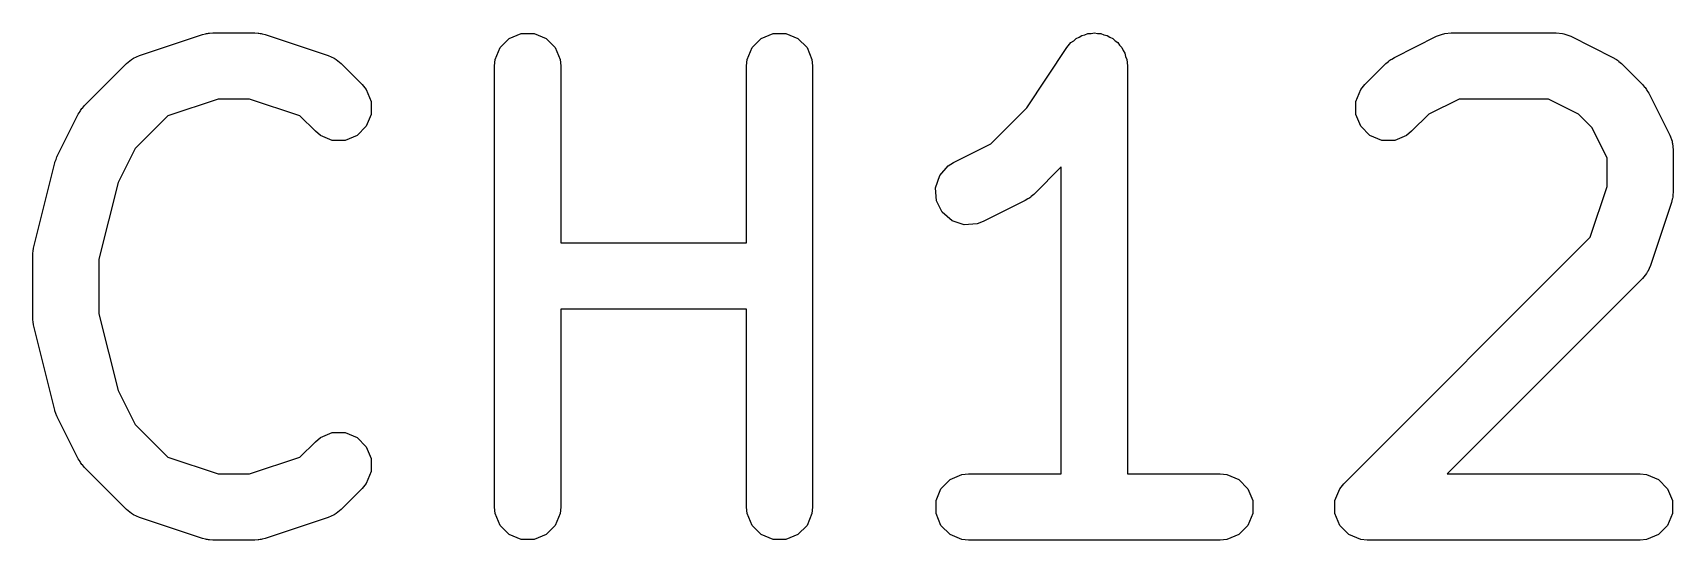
# Model space of a CAD drawing. Extents: x 99 to 216, y -134 to -70.
# Drawn here: x 122.669 to 126.391, y -96.315 to -95.165 of the extents above; entities that cross this region are included whole.
import ezdxf

# ---------------------------------------------------------------- set-up
doc = ezdxf.new("R2010")
doc.units = 0
doc.layers.add('BLACK', color=7, linetype='CONTINUOUS')

msp = doc.modelspace()

# ---------------------------------------------------------------- linework, layer by layer
at = {"layer": 'BLACK', "linetype": 'CONTINUOUS'}
for p, q in [((122.911045, -95.216287), (123.053901, -95.168668)), ((123.053901, -95.168668), (123.061156, -95.167018)), ((123.061156, -95.167018), (123.062987, -95.16626)), ((123.062987, -95.16626), (123.06564, -95.165998)), ((123.06564, -95.165998), (123.068238, -95.165408)), ((123.068238, -95.165408), (123.070212, -95.165548)), ((123.070212, -95.165548), (123.077619, -95.164819)), ((123.077619, -95.164819), (123.172857, -95.164819)), ((123.172857, -95.164819), (123.180262, -95.165548)), ((123.180262, -95.165548), (123.182237, -95.165408)), ((123.182237, -95.165408), (123.184834, -95.165998)), ((123.184834, -95.165998), (123.187489, -95.16626)), ((123.187489, -95.16626), (123.18932, -95.167018)), ((123.18932, -95.167018), (123.196574, -95.168668)), ((123.196574, -95.168668), (123.339431, -95.216287)), ((123.729545, -95.198151), (123.750237, -95.177459)), ((123.750237, -95.177459), (123.777273, -95.16626)), ((123.777273, -95.16626), (123.806537, -95.16626)), ((123.806537, -95.16626), (123.833573, -95.177459)), ((123.833573, -95.177459), (123.854265, -95.198151)), ((124.300973, -95.198151), (124.321665, -95.177459)), ((124.321665, -95.177459), (124.348701, -95.16626)), ((124.348701, -95.16626), (124.377965, -95.16626)), ((124.377965, -95.16626), (124.405001, -95.177459)), ((124.405001, -95.177459), (124.425693, -95.198151)), ((125.01531, -95.198099), (125.024531, -95.186841)), ((125.024531, -95.186841), (125.0307, -95.182709)), ((125.0307, -95.182709), (125.035951, -95.177459)), ((125.035951, -95.177459), (125.04274, -95.174646)), ((125.04274, -95.174646), (125.048846, -95.170558)), ((125.048846, -95.170558), (125.056126, -95.169101)), ((125.056126, -95.169101), (125.062987, -95.16626)), ((125.062987, -95.16626), (125.070335, -95.16626)), ((125.070335, -95.16626), (125.07754, -95.164819)), ((125.07754, -95.164819), (125.084824, -95.16626)), ((125.084824, -95.16626), (125.092251, -95.16626)), ((125.092251, -95.16626), (125.099039, -95.169072)), ((125.099039, -95.169072), (125.106248, -95.170498)), ((125.106248, -95.170498), (125.112427, -95.174617)), ((125.112427, -95.174617), (125.119287, -95.177459)), ((125.119287, -95.177459), (125.12448, -95.182652)), ((125.12448, -95.182652), (125.130597, -95.18673)), ((125.130597, -95.18673), (125.13473, -95.192902)), ((125.13473, -95.192902), (125.139979, -95.198151)), ((125.758364, -95.220356), (125.853602, -95.172737)), ((125.853602, -95.172737), (125.867333, -95.167482)), ((125.867333, -95.167482), (125.870022, -95.16729)), ((125.870022, -95.16729), (125.872511, -95.16626)), ((125.872511, -95.16626), (125.887143, -95.164819)), ((125.887143, -95.164819), (126.125238, -95.164819)), ((126.125238, -95.164819), (126.13987, -95.16626)), ((126.13987, -95.16626), (126.142359, -95.167291)), ((126.142359, -95.167291), (126.145047, -95.167482)), ((126.145047, -95.167482), (126.158779, -95.172737)), ((126.158779, -95.172737), (126.254017, -95.220356)), ((122.881729, -95.234405), (122.893094, -95.225077)), ((122.893094, -95.225077), (122.895584, -95.224045)), ((122.895584, -95.224045), (122.897619, -95.222281)), ((122.897619, -95.222281), (122.911045, -95.216287)), ((123.339431, -95.216287), (123.352856, -95.222281)), ((123.352856, -95.222281), (123.354891, -95.224046)), ((123.354891, -95.224046), (123.357382, -95.225078)), ((123.357382, -95.225078), (123.368747, -95.234405)), ((123.716905, -95.239819), (123.718346, -95.225187)), ((123.718346, -95.225187), (123.729545, -95.198151)), ((123.854265, -95.198151), (123.865464, -95.225187)), ((123.865464, -95.225187), (123.866905, -95.239819)), ((124.288333, -95.239819), (124.289774, -95.225187)), ((124.289774, -95.225187), (124.300973, -95.198151)), ((124.425693, -95.198151), (124.436892, -95.225187)), ((124.436892, -95.225187), (124.438333, -95.239819)), ((124.924095, -95.334896), (125.015215, -95.198216)), ((125.015215, -95.198216), (125.015249, -95.198173)), ((125.015249, -95.198173), (125.015259, -95.198151)), ((125.015259, -95.198151), (125.01531, -95.198099)), ((125.139979, -95.198151), (125.14279, -95.204938)), ((125.14279, -95.204938), (125.14688, -95.211045)), ((125.14688, -95.211045), (125.148336, -95.218326)), ((125.148336, -95.218326), (125.151178, -95.225187)), ((125.151178, -95.225187), (125.152603, -95.239663)), ((125.738872, -95.234405), (125.744621, -95.229686)), ((125.744621, -95.229686), (125.745921, -95.228188)), ((125.745921, -95.228188), (125.74818, -95.226766)), ((125.74818, -95.226766), (125.750237, -95.225078)), ((125.750237, -95.225078), (125.752064, -95.22432)), ((125.752064, -95.22432), (125.758364, -95.220356)), ((126.254017, -95.220356), (126.260316, -95.22432)), ((126.260316, -95.22432), (126.262144, -95.225078)), ((126.262144, -95.225078), (126.2642, -95.226766)), ((126.2642, -95.226766), (126.26646, -95.228188)), ((126.26646, -95.228188), (126.267759, -95.229686)), ((126.267759, -95.229686), (126.273509, -95.234405)), ((122.786491, -95.329643), (122.881729, -95.234405)), ((123.368747, -95.234405), (123.416366, -95.282024)), ((123.716905, -96.239819), (123.716905, -95.239819)), ((123.866905, -95.239819), (123.866905, -95.641009)), ((124.288333, -95.641009), (124.288333, -95.239819)), ((124.438333, -95.239819), (124.438333, -96.239819)), ((125.152603, -95.239663), (125.152619, -95.23974)), ((125.152619, -95.23974), (125.152613, -95.239766)), ((125.152613, -95.239766), (125.152619, -95.239819)), ((125.152619, -95.239819), (125.152619, -96.164819)), ((125.691253, -95.282024), (125.738872, -95.234405)), ((126.273509, -95.234405), (126.321128, -95.282024)), ((123.416366, -95.282024), (123.425693, -95.293389)), ((123.425693, -95.293389), (123.436892, -95.320425)), ((125.670727, -95.320426), (125.681926, -95.293389)), ((125.681926, -95.293389), (125.691253, -95.282024)), ((126.321128, -95.282024), (126.325846, -95.287773)), ((126.325846, -95.287773), (126.327345, -95.289073)), ((126.327345, -95.289073), (126.328766, -95.291332)), ((126.328766, -95.291332), (126.330455, -95.293389)), ((126.330455, -95.293389), (126.331212, -95.295216)), ((126.331212, -95.295216), (126.335177, -95.301516)), ((126.335177, -95.301516), (126.382796, -95.396754)), ((122.772442, -95.349135), (122.776406, -95.342835)), ((122.776406, -95.342835), (122.777164, -95.341008)), ((122.777164, -95.341008), (122.778852, -95.338951)), ((122.778852, -95.338951), (122.780274, -95.336692)), ((122.780274, -95.336692), (122.781772, -95.335392)), ((122.781772, -95.335392), (122.786491, -95.329643)), ((123.089789, -95.314819), (122.975276, -95.35299)), ((123.160687, -95.314819), (123.089789, -95.314819)), ((123.2752, -95.35299), (123.160687, -95.314819)), ((123.436892, -95.320425), (123.436892, -95.349688)), ((124.842716, -95.416275), (124.924095, -95.334896)), ((125.670727, -95.349688), (125.670727, -95.320426)), ((125.904848, -95.314819), (125.836332, -95.349077)), ((126.107533, -95.314819), (125.904848, -95.314819)), ((126.176049, -95.349077), (126.107533, -95.314819)), ((122.724823, -95.444373), (122.772442, -95.349135)), ((122.975276, -95.35299), (122.901163, -95.427103)), ((123.3103, -95.38809), (123.2752, -95.35299)), ((123.425693, -95.376724), (123.405, -95.397417)), ((123.436892, -95.349688), (123.425693, -95.376724)), ((125.681926, -95.376725), (125.670727, -95.349688)), ((125.702618, -95.397417), (125.681926, -95.376725)), ((125.836332, -95.349077), (125.797319, -95.38809)), ((126.206456, -95.379484), (126.176049, -95.349077)), ((126.240714, -95.448), (126.206456, -95.379484)), ((123.321665, -95.397417), (123.3103, -95.38809)), ((123.348701, -95.408616), (123.321665, -95.397417)), ((123.377964, -95.408616), (123.348701, -95.408616)), ((123.405, -95.397417), (123.377964, -95.408616)), ((124.758364, -95.458451), (124.842716, -95.416275)), ((125.729655, -95.408616), (125.702618, -95.397417)), ((125.758917, -95.408616), (125.729655, -95.408616)), ((125.785954, -95.397417), (125.758917, -95.408616)), ((125.797319, -95.38809), (125.785954, -95.397417)), ((126.382796, -95.396754), (126.388051, -95.410485)), ((126.388051, -95.410485), (126.388242, -95.413174)), ((126.388242, -95.413174), (126.389273, -95.415663)), ((126.389273, -95.415663), (126.390714, -95.430295)), ((122.719568, -95.458105), (122.721905, -95.451997)), ((122.721905, -95.451997), (122.724091, -95.445878)), ((122.724091, -95.445878), (122.724413, -95.445442)), ((122.724413, -95.445442), (122.724823, -95.444373)), ((122.901163, -95.427103), (122.862669, -95.50409)), ((126.240714, -95.513363), (126.240714, -95.448)), ((126.390714, -95.430295), (126.390714, -95.525533)), ((122.671525, -95.6502), (122.719144, -95.459724)), ((122.719144, -95.459724), (122.719529, -95.458644)), ((122.719529, -95.458644), (122.719568, -95.458105)), ((124.717494, -95.516152), (124.726748, -95.488391)), ((124.726748, -95.488391), (124.745921, -95.466283)), ((124.745921, -95.466283), (124.758364, -95.458451)), ((125.002619, -95.468504), (124.940176, -95.530947)), ((125.002619, -96.164819), (125.002619, -95.468504)), ((122.862669, -95.50409), (122.819286, -95.677624)), ((124.719568, -95.545342), (124.717494, -95.516152)), ((126.202542, -95.627876), (126.240714, -95.513363)), ((126.390714, -95.525533), (126.389984, -95.532939)), ((124.732655, -95.571517), (124.719568, -95.545342)), ((124.920684, -95.544996), (124.825446, -95.592615)), ((124.926983, -95.541031), (124.920684, -95.544996)), ((124.928811, -95.540274), (124.926983, -95.541031)), ((124.930867, -95.538585), (124.928811, -95.540274)), ((124.933127, -95.537164), (124.930867, -95.538585)), ((124.934426, -95.535665), (124.933127, -95.537164)), ((124.940176, -95.530947), (124.934426, -95.535665)), ((126.386865, -95.549251), (126.339246, -95.692107)), ((126.388514, -95.541995), (126.386865, -95.549251)), ((126.389273, -95.540165), (126.388514, -95.541995)), ((126.389534, -95.537511), (126.389273, -95.540165)), ((126.390125, -95.534914), (126.389534, -95.537511)), ((126.389984, -95.532939), (126.390125, -95.534914)), ((124.754763, -95.59069), (124.732655, -95.571517)), ((124.782524, -95.599944), (124.754763, -95.59069)), ((124.811714, -95.59787), (124.782524, -95.599944)), ((124.825446, -95.592615), (124.811714, -95.59787)), ((125.643634, -96.186786), (126.202542, -95.627876)), ((122.669286, -95.66839), (122.669537, -95.665836)), ((122.669286, -95.811247), (122.669286, -95.66839)), ((122.669375, -95.664744), (122.670184, -95.65927)), ((122.669537, -95.665836), (122.669375, -95.664744)), ((122.670184, -95.65927), (122.670727, -95.653758)), ((122.670727, -95.653758), (122.671149, -95.652736)), ((122.671149, -95.652736), (122.671525, -95.6502)), ((122.819286, -95.677624), (122.819286, -95.802013)), ((123.866905, -95.641009), (124.288333, -95.641009)), ((126.330456, -95.710058), (126.321128, -95.721423)), ((126.331487, -95.707567), (126.330456, -95.710058)), ((126.333252, -95.705533), (126.331487, -95.707567)), ((126.339246, -95.692107), (126.333252, -95.705533)), ((126.321128, -95.721423), (125.877733, -96.164819)), ((122.669537, -95.8138), (122.669286, -95.811247)), ((122.669375, -95.814893), (122.669537, -95.8138)), ((122.670184, -95.820366), (122.669375, -95.814893)), ((122.670727, -95.825879), (122.670184, -95.820366)), ((122.671149, -95.8269), (122.670727, -95.825879)), ((122.819286, -95.802013), (122.862669, -95.975547)), ((124.288333, -95.791009), (123.866905, -95.791009)), ((123.866905, -95.791009), (123.866905, -96.239819)), ((124.288333, -96.239819), (124.288333, -95.791009)), ((122.671525, -95.829437), (122.671149, -95.8269)), ((122.719144, -96.019913), (122.671525, -95.829437)), ((122.862669, -95.975547), (122.901163, -96.052534)), ((122.719529, -96.020992), (122.719144, -96.019913)), ((122.719568, -96.021532), (122.719529, -96.020992)), ((122.721895, -96.027613), (122.719568, -96.021532)), ((122.724091, -96.033759), (122.721895, -96.027613)), ((122.724413, -96.034194), (122.724091, -96.033759)), ((122.724823, -96.035264), (122.724413, -96.034194)), ((122.772442, -96.130502), (122.724823, -96.035264)), ((122.901163, -96.052534), (122.975276, -96.126648)), ((123.310299, -96.091548), (123.321665, -96.08222)), ((123.321665, -96.08222), (123.348701, -96.071021)), ((123.348701, -96.071021), (123.377964, -96.071021)), ((123.377964, -96.071021), (123.405, -96.082219)), ((123.405, -96.082219), (123.425693, -96.102912)), ((123.2752, -96.126647), (123.310299, -96.091548)), ((123.425693, -96.102912), (123.436892, -96.129948)), ((122.776405, -96.136798), (122.772442, -96.130502)), ((122.777163, -96.138628), (122.776405, -96.136798)), ((122.778852, -96.140686), (122.777163, -96.138628)), ((122.780274, -96.142945), (122.778852, -96.140686)), ((122.781772, -96.144244), (122.780274, -96.142945)), ((122.786491, -96.149994), (122.781772, -96.144244)), ((122.881729, -96.245233), (122.786491, -96.149994)), ((122.975276, -96.126648), (123.089789, -96.164819)), ((123.160687, -96.164819), (123.2752, -96.126647)), ((123.436892, -96.159211), (123.425694, -96.186247)), ((123.436892, -96.129948), (123.436892, -96.159211)), ((123.089789, -96.164819), (123.160687, -96.164819)), ((123.416366, -96.197613), (123.368748, -96.245232)), ((123.425694, -96.186247), (123.416366, -96.197613)), ((124.718346, -96.225187), (124.729545, -96.198151)), ((124.729545, -96.198151), (124.750237, -96.177459)), ((124.750237, -96.177459), (124.777273, -96.16626)), ((124.777273, -96.16626), (124.791905, -96.164819)), ((124.791905, -96.164819), (125.002619, -96.164819)), ((125.152619, -96.164819), (125.363333, -96.164819)), ((125.363333, -96.164819), (125.377965, -96.16626)), ((125.377965, -96.16626), (125.405001, -96.177459)), ((125.405001, -96.177459), (125.425693, -96.198151)), ((125.425693, -96.198151), (125.436892, -96.225187)), ((125.623108, -96.225187), (125.634307, -96.198151)), ((125.634307, -96.198151), (125.643634, -96.186786)), ((125.877733, -96.164819), (126.315714, -96.164819)), ((126.315714, -96.164819), (126.330346, -96.16626)), ((126.330346, -96.16626), (126.357382, -96.177459)), ((126.357382, -96.177459), (126.378074, -96.198151)), ((126.378074, -96.198151), (126.389273, -96.225187)), ((124.718346, -96.254451), (124.718346, -96.225187)), ((125.436892, -96.225187), (125.436892, -96.254451)), ((125.623108, -96.254451), (125.623108, -96.225187)), ((126.389273, -96.225187), (126.389273, -96.254451)), ((122.893094, -96.254561), (122.881729, -96.245233)), ((122.895584, -96.255592), (122.893094, -96.254561)), ((122.897619, -96.257357), (122.895584, -96.255592)), ((122.911045, -96.263351), (122.897619, -96.257357)), ((123.053901, -96.31097), (122.911045, -96.263351)), ((123.339431, -96.263351), (123.196574, -96.31097)), ((123.352856, -96.257357), (123.339431, -96.263351)), ((123.354891, -96.255591), (123.352856, -96.257357)), ((123.357382, -96.25456), (123.354891, -96.255591)), ((123.368748, -96.245232), (123.357382, -96.25456)), ((123.718346, -96.254451), (123.716905, -96.239819)), ((123.729545, -96.281487), (123.718346, -96.254451)), ((123.865464, -96.254451), (123.854265, -96.281487)), ((123.866905, -96.239819), (123.865464, -96.254451)), ((124.289774, -96.254451), (124.288333, -96.239819)), ((124.300973, -96.281487), (124.289774, -96.254451)), ((124.436892, -96.254451), (124.425693, -96.281487)), ((124.438333, -96.239819), (124.436892, -96.254451)), ((124.729545, -96.281487), (124.718346, -96.254451)), ((125.436892, -96.254451), (125.425693, -96.281487)), ((125.634307, -96.281487), (125.623108, -96.254451)), ((126.389273, -96.254451), (126.378074, -96.281487)), ((123.750237, -96.302179), (123.729545, -96.281487)), ((123.777273, -96.313378), (123.750237, -96.302179)), ((123.833573, -96.302179), (123.806537, -96.313378)), ((123.854265, -96.281487), (123.833573, -96.302179)), ((124.321665, -96.302179), (124.300973, -96.281487)), ((124.348701, -96.313378), (124.321665, -96.302179)), ((124.405001, -96.302179), (124.377965, -96.313378)), ((124.425693, -96.281487), (124.405001, -96.302179)), ((124.750237, -96.302179), (124.729545, -96.281487)), ((124.777273, -96.313378), (124.750237, -96.302179)), ((125.405001, -96.302179), (125.377965, -96.313378)), ((125.425693, -96.281487), (125.405001, -96.302179)), ((125.654999, -96.302179), (125.634307, -96.281487)), ((125.682035, -96.313378), (125.654999, -96.302179)), ((126.357382, -96.302179), (126.330346, -96.313378)), ((126.378074, -96.281487), (126.357382, -96.302179)), ((123.061156, -96.312619), (123.053901, -96.31097)), ((123.062987, -96.313378), (123.061156, -96.312619)), ((123.06564, -96.313639), (123.062987, -96.313378)), ((123.068238, -96.31423), (123.06564, -96.313639)), ((123.070212, -96.314089), (123.068238, -96.31423)), ((123.077619, -96.314819), (123.070212, -96.314089)), ((123.172857, -96.314819), (123.077619, -96.314819)), ((123.180262, -96.314089), (123.172857, -96.314819)), ((123.182237, -96.31423), (123.180262, -96.314089)), ((123.184834, -96.313639), (123.182237, -96.31423)), ((123.187489, -96.313378), (123.184834, -96.313639)), ((123.18932, -96.312619), (123.187489, -96.313378)), ((123.196574, -96.31097), (123.18932, -96.312619)), ((123.806537, -96.313378), (123.777273, -96.313378)), ((124.377965, -96.313378), (124.348701, -96.313378)), ((124.791905, -96.314819), (124.777273, -96.313378)), ((125.363333, -96.314819), (124.791905, -96.314819)), ((125.377965, -96.313378), (125.363333, -96.314819)), ((125.696667, -96.314819), (125.682035, -96.313378)), ((126.315714, -96.314819), (125.696667, -96.314819)), ((126.330346, -96.313378), (126.315714, -96.314819))]:
    msp.add_line(p, q, dxfattribs=at)

doc.saveas('drawing.dxf')
